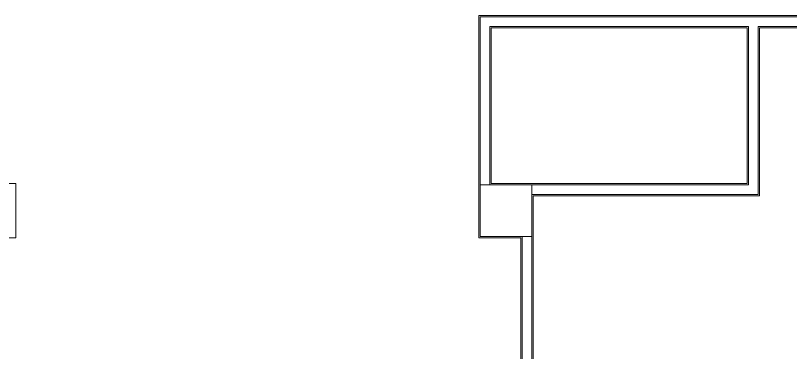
# Model space of a CAD drawing. Extents: x -1417 to 34975, y -245 to 8298.
# Drawn here: x 9877 to 11076, y 833 to 1355 of the extents above; entities that cross this region are included whole.
import ezdxf

# ---------------------------------------------------------------- set-up
doc = ezdxf.new("R2010")
doc.units = 0
doc.layers.get('0').update_dxf_attribs({"color": 9, "lineweight": 9})
for name, color, linetype, lineweight in [('00', 9, 'Continuous', 9), ('01', 9, 'Continuous', 9), ('14', 9, 'Continuous', 9)]:
    doc.layers.add(name, color=color, linetype=linetype, lineweight=lineweight)

# ---------------------------------------------------------------- blocks, each defined once
blk = doc.blocks.new('p-kolon-80x80-vw')
at = {"layer": '01'}
blk.add_lwpolyline([(-40, -40), (-40, 40), (40, 40), (40, -40)], close=True, dxfattribs=at)

msp = doc.modelspace()

# ---------------------------------------------------------------- linework, layer by layer
at = {"layer": '00'}
msp.add_lwpolyline([(10610.84, 1092.5), (10610.84, 1337.5), (11010.84, 1337.5), (11010.84, 1092.5), (10675.84, 1092.5), (10675.84, 1077.5), (11025.84, 1077.5), (11025.84, 1337.5), (11460.84, 1337.5), (11460.84, 1092.5), (11475.84, 1092.5), (11475.84, 1352.5), (10595.84, 1352.5), (10595.84, 1092.5)], close=True, dxfattribs=at)
msp.add_lwpolyline([(10645.84, 757.5), (10660.84, 757.5), (10660.84, 1012.5), (10675.84, 1012.5), (10675.84, 392.5), (10660.84, 392.5), (10660.84, 742.5), (10645.84, 742.5), (10645.84, 757.5), (10660.84, 757.5)], dxfattribs=at)
at = {"layer": '14'}
for points in [[(9847.84, 354.5), (10378.84, 354.5), (10378.84, 354.5), (10378.84, 354.5), (10378.84, 384.5), (10397.84, 384.5), (10397.84, 334.5), (10593.84, 334.5), (10593.84, 394.5), (10658.84, 394.5), (10658.84, 740.5), (10643.84, 740.5), (10643.84, 759.5), (10658.84, 759.5), (10658.84, 1010.5), (10593.84, 1010.5), (10593.84, 1354.5), (11458.84, 1354.5)], [(9817.84, 1094.5), (9877.84, 1094.5), (9877.84, 1010.5), (9812.84, 1010.5)]]:
    msp.add_lwpolyline(points, dxfattribs=at)
for points in [[(11008.84, 1335.5), (10612.84, 1335.5), (10612.84, 1094.5), (11008.84, 1094.5)], [(11458.84, 1335.5), (11027.84, 1335.5), (11027.84, 1075.5), (10677.84, 1075.5), (10677.84, 1010.5), (10677.84, 1010.5), (10677.84, 394.5), (10677.84, 394.5), (10677.84, 334.5), (11393.84, 334.5), (11393.84, 394.5), (11458.84, 394.5), (11458.84, 1010.5), (11393.84, 1010.5), (11393.84, 1094.5), (11458.84, 1094.5)]]:
    msp.add_lwpolyline(points, close=True, dxfattribs=at)

# ---------------------------------------------------------------- block references
msp.add_blockref('p-kolon-80x80-vw', (10635.84, 1052.5))

doc.saveas('drawing.dxf')
